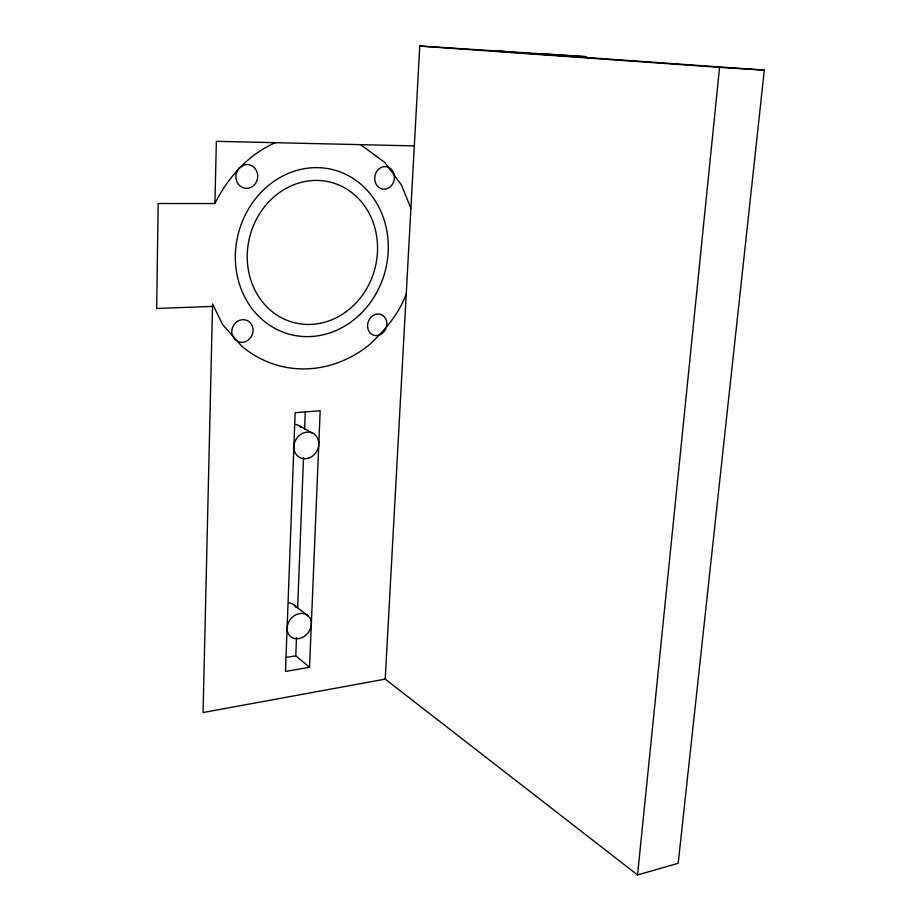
<?xml version="1.0" encoding="UTF-8"?>
<svg xmlns="http://www.w3.org/2000/svg" width="921" height="921" viewBox="0 0 921 921"><rect width="100%" height="100%" fill="white"/><g stroke="black" fill="none" stroke-linecap="round" stroke-linejoin="round"><path stroke-width="1.38" d="M212.521 306.417L156.674 308.477L158.159 203.518L214.915 203.553L216.366 141.327L414.312 145.898M309.537 667.276L285.487 671.455L295.146 412.7L320.174 410.754L309.537 667.276L295.779 655.821L296.504 637.436M297.656 607.676L303.504 457.702M304.621 429.105L305.3 411.871M504.639 51.484L492.988 50.908L764.326 70.111L678.201 863.276L637.551 874.95L385.208 679.122L419.769 46.05L586.412 56.711L541.64 53.786M637.551 874.95L719.566 67.371L764.326 70.111M406.242 293.857C399.104 313.946 384.886 330.063 369.666 344.523A118.694 105.731 -74.6 0 1 241.774 346.169L222.56 324.537L212.578 304.011L203.057 712.532L385.208 679.122M214.915 203.553C227.913 177.488 248.279 154.521 275.321 142.697M285.994 657.467L295.779 655.821M419.769 46.05L719.566 67.371M360.629 144.666L384.587 162.326L394.223 175.094L394.407 178.006A11.351 9.809 -80.4 0 1 391.137 185.95L389.019 187.723A11.351 9.809 -80.4 0 1 377.219 185.823A11.351 9.809 -80.4 0 1 376.332 172.135L378.024 169.798A11.351 9.809 -80.4 0 1 387.706 167L390.02 168.163A11.351 9.809 -80.4 0 1 394.223 175.094M298.669 425.479L313.059 433.354M294.294 605.212L308.167 615.93A13.55 11.11 -51.5 0 1 301.823 637.712A13.55 11.11 -51.5 0 1 287.663 624.634A13.55 11.11 -51.5 0 1 308.167 615.93M394.234 175.266L401.475 184.971L410.904 208.33M289.067 602.818A13.32 11.006 -51.2 0 1 296.09 607.48M295.756 424.408A13.573 11.823 -59.2 0 1 301.121 427.344M251.525 336.257L249.764 338.675A11.536 10.476 -65.1 0 1 239.414 342.105L234.705 339.412L232.069 334.461A11.536 10.476 -65.1 0 1 235.143 323.329L237.411 321.417A11.536 10.476 -65.1 0 1 250.213 322.649A11.536 10.476 -65.1 0 1 251.525 336.257M239.345 167.921L237.526 170.385A11.938 10.902 -83.2 0 0 238.884 184.833L241.095 186.733A11.938 10.902 -83.2 0 0 254.288 184.948A11.938 10.902 -83.2 0 0 256.452 170.627L254.795 168.129A11.938 10.902 -83.2 0 0 244.341 164.894L239.345 167.921M379.21 335.083L376.701 335.578A10.971 9.452 -69.6 0 1 370.035 332.757L368.607 330.604A10.971 9.452 -69.6 0 1 370.783 317.469A10.971 9.452 -69.6 0 1 382.526 315.235L384.425 316.87A10.971 9.452 -69.6 0 1 379.21 335.083M346.319 311.574A72.54 64.574 -74.6 0 0 343.637 187.297A72.54 64.574 -74.6 0 0 247.242 258.433A72.54 64.574 -74.6 0 0 346.319 311.574M308.984 457.99A13.803 11.95 -59.4 0 0 315.546 435.253A13.803 11.95 -59.4 0 0 294.467 442.989A13.803 11.95 -59.4 0 0 308.984 457.99M360.364 314.096A85.112 75.775 -74.6 0 0 338.698 171.41A85.112 75.775 -74.6 0 0 236.363 270.889A85.112 75.775 -74.6 0 0 360.364 314.096"/></g></svg>
